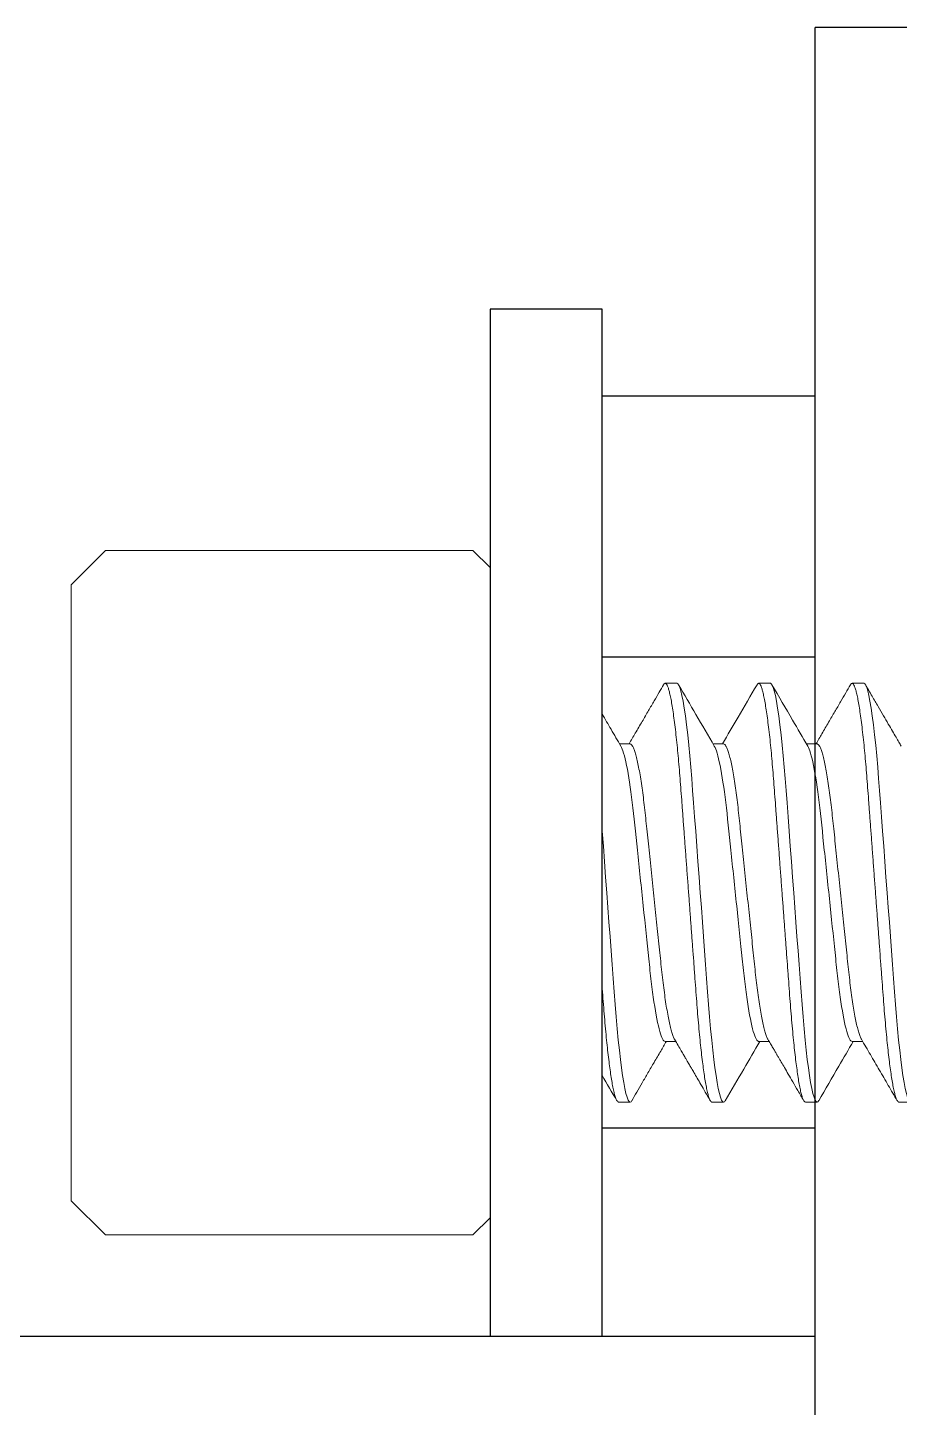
# Model space of a CAD drawing. Header units: inches. Extents: x -1 to 66.5, y -11.9 to 25.2.
# Drawn here: x 46.7444 to 46.9776, y 16.7177 to 17.0866 of the extents above; entities that cross this region are included whole.
import ezdxf

# ---------------------------------------------------------------- set-up
doc = ezdxf.new("R2010")
doc.units = ezdxf.units.IN
doc.header["$MEASUREMENT"] = 0
doc.linetypes.add('SLD-Solid', pattern=[0])
doc.layers.add('Fastener', color=134, linetype='Continuous')
doc.layers.add('Solenoid', color=6, linetype='Continuous')

msp = doc.modelspace()

# ---------------------------------------------------------------- linework, layer by layer
at = {"layer": 'Fastener'}
for p, q in [((46.89806, 17.01132), (46.86806, 17.01132)), ((46.86806, 17.01132), (46.86806, 16.7367)), ((46.89806, 16.7367), (46.89806, 17.01132))]:
    msp.add_line(p, q, dxfattribs=at)
at = {"layer": 'Fastener', "linetype": 'SLD-Solid', "lineweight": 15}
for p, q in [((46.76521, 16.94682), (46.75606, 16.93767)), ((46.86348, 16.94682), (46.76521, 16.94682)), ((46.86806, 16.94224), (46.86348, 16.94682)), ((46.86806, 16.94224), (46.86806, 16.85532)), ((46.75606, 16.85532), (46.75606, 16.93767)), ((46.91806, 16.91132), (46.91493, 16.91132)), ((46.94306, 16.91132), (46.93993, 16.91132)), ((46.96806, 16.91132), (46.96493, 16.91132)), ((46.90556, 16.89508), (46.90274, 16.89508)), ((46.93056, 16.89508), (46.92774, 16.89508)), ((46.95556, 16.89508), (46.95274, 16.89508)), ((46.75606, 16.77297), (46.75606, 16.85532)), ((46.86806, 16.85532), (46.86806, 16.76839)), ((46.91493, 16.81556), (46.91775, 16.81556)), ((46.93993, 16.81556), (46.94275, 16.81556)), ((46.96493, 16.81556), (46.96775, 16.81556)), ((46.90243, 16.79932), (46.90556, 16.79932)), ((46.92743, 16.79932), (46.93056, 16.79932)), ((46.95243, 16.79932), (46.95556, 16.79932)), ((46.97743, 16.79932), (46.98056, 16.79932)), ((46.75606, 16.77297), (46.76521, 16.76382)), ((46.86348, 16.76382), (46.86806, 16.76839)), ((46.76521, 16.76382), (46.86348, 16.76382))]:
    msp.add_line(p, q, dxfattribs=at)
at = {"layer": 'Fastener', "linetype": 'SLD-Solid', "lineweight": 15, "flags": 128}
for points in [[(46.931, 16.79973), (46.9308, 16.79944), (46.93056, 16.79932), (46.9303, 16.79946), (46.93002, 16.79989), (46.92974, 16.80061), (46.92944, 16.80164), (46.92914, 16.80297), (46.92883, 16.8046), (46.92854, 16.80641), (46.92824, 16.80846), (46.92795, 16.81074), (46.92766, 16.81322), (46.92738, 16.8159), (46.92709, 16.81892), (46.9268, 16.8221), (46.92654, 16.82539), (46.92628, 16.82879), (46.92601, 16.83237), (46.92574, 16.83611), (46.92546, 16.83978), (46.92518, 16.84357), (46.92489, 16.84744), (46.9246, 16.85136), (46.92431, 16.85532), (46.92399, 16.85951), (46.92369, 16.86368), (46.92338, 16.86777), (46.92308, 16.87175), (46.9228, 16.87561), (46.92252, 16.87931), (46.92227, 16.88264), (46.92203, 16.88582), (46.92178, 16.88891), (46.92151, 16.89189), (46.92124, 16.89474), (46.92094, 16.89757), (46.92063, 16.90019), (46.92032, 16.90257), (46.92001, 16.90469), (46.91969, 16.90653), (46.91939, 16.90808), (46.9191, 16.90926), (46.91883, 16.91017), (46.91856, 16.91082), (46.9183, 16.9112), (46.91806, 16.91132), (46.91806, 16.91132)], [(46.956, 16.79973), (46.9558, 16.79944), (46.95556, 16.79932), (46.9553, 16.79946), (46.95502, 16.79989), (46.95474, 16.80061), (46.95444, 16.80164), (46.95414, 16.80297), (46.95383, 16.8046), (46.95354, 16.80641), (46.95324, 16.80846), (46.95295, 16.81074), (46.95266, 16.81322), (46.95238, 16.8159), (46.95209, 16.81892), (46.9518, 16.8221), (46.95154, 16.82539), (46.95128, 16.82879), (46.95101, 16.83237), (46.95074, 16.83611), (46.95046, 16.83978), (46.95018, 16.84357), (46.94989, 16.84744), (46.9496, 16.85136), (46.94931, 16.85532), (46.94899, 16.85951), (46.94869, 16.86368), (46.94838, 16.86777), (46.94808, 16.87175), (46.9478, 16.87561), (46.94752, 16.87931), (46.94727, 16.88264), (46.94703, 16.88582), (46.94678, 16.88891), (46.94651, 16.89189), (46.94624, 16.89474), (46.94594, 16.89757), (46.94563, 16.90019), (46.94532, 16.90257), (46.94501, 16.90469), (46.94469, 16.90653), (46.94439, 16.90808), (46.9441, 16.90926), (46.94383, 16.91017), (46.94356, 16.91082), (46.9433, 16.9112), (46.94306, 16.91132), (46.94306, 16.91132)], [(46.981, 16.79973), (46.9808, 16.79944), (46.98056, 16.79932), (46.9803, 16.79946), (46.98002, 16.79989), (46.97974, 16.80061), (46.97944, 16.80164), (46.97914, 16.80297), (46.97883, 16.8046), (46.97854, 16.80641), (46.97824, 16.80846), (46.97795, 16.81074), (46.97766, 16.81322), (46.97738, 16.8159), (46.97709, 16.81892), (46.9768, 16.8221), (46.97654, 16.82539), (46.97628, 16.82879), (46.97601, 16.83237), (46.97574, 16.83611), (46.97546, 16.83978), (46.97518, 16.84357), (46.97489, 16.84744), (46.9746, 16.85136), (46.97431, 16.85532), (46.97399, 16.85951), (46.97369, 16.86368), (46.97338, 16.86777), (46.97308, 16.87175), (46.9728, 16.87561), (46.97252, 16.87931), (46.97227, 16.88264), (46.97203, 16.88582), (46.97178, 16.88891), (46.97151, 16.89189), (46.97124, 16.89474), (46.97094, 16.89757), (46.97063, 16.90019), (46.97032, 16.90257), (46.97001, 16.90469), (46.96969, 16.90653), (46.96939, 16.90808), (46.9691, 16.90926), (46.96883, 16.91017), (46.96856, 16.91082), (46.9683, 16.9112), (46.96806, 16.91132), (46.96806, 16.91132)], [(46.906, 16.79973), (46.9058, 16.79944), (46.90556, 16.79932), (46.9053, 16.79946), (46.90502, 16.79989), (46.90474, 16.80061), (46.90444, 16.80164), (46.90414, 16.80297), (46.90383, 16.8046), (46.90354, 16.80641), (46.90324, 16.80846), (46.90295, 16.81074), (46.90266, 16.81322), (46.90238, 16.8159), (46.90209, 16.81892), (46.9018, 16.8221), (46.90154, 16.82539), (46.90128, 16.82879), (46.90101, 16.83237), (46.90074, 16.83611), (46.90046, 16.83978), (46.90018, 16.84357), (46.89989, 16.84744), (46.8996, 16.85136), (46.89931, 16.85532), (46.89899, 16.85951), (46.89869, 16.86368), (46.89838, 16.86777), (46.89808, 16.87175), (46.89806, 16.87212)]]:
    msp.add_lwpolyline(points, dxfattribs=at)
at = {"layer": 'Fastener', "linetype": 'SLD-Solid', "lineweight": 15}
for points, knots in [([(46.92743, 16.79932), (46.92735, 16.79935), (46.92717, 16.7994), (46.9269, 16.79984), (46.92661, 16.80056), (46.92632, 16.80159), (46.92601, 16.80293), (46.92571, 16.80453), (46.92541, 16.80637), (46.92512, 16.80842), (46.92482, 16.81069), (46.92453, 16.81318), (46.92425, 16.81592), (46.92396, 16.81888), (46.92368, 16.82205), (46.92341, 16.82535), (46.92316, 16.82878), (46.92289, 16.83237), (46.92262, 16.83604), (46.92234, 16.83978), (46.92206, 16.84357), (46.92177, 16.84744), (46.92148, 16.85136), (46.92118, 16.8554), (46.92087, 16.85951), (46.92056, 16.86368), (46.92026, 16.86777), (46.91996, 16.87176), (46.91967, 16.87561), (46.9194, 16.87924), (46.91915, 16.88265), (46.91891, 16.88586), (46.91865, 16.88895), (46.91839, 16.89193), (46.91811, 16.89483), (46.91781, 16.89762), (46.9175, 16.90024), (46.91719, 16.90262), (46.91688, 16.90474), (46.91657, 16.90658), (46.91627, 16.90809), (46.91598, 16.9093), (46.9157, 16.91021), (46.91543, 16.91086), (46.91518, 16.91124), (46.91493, 16.91136), (46.9147, 16.91126), (46.91455, 16.911), (46.91449, 16.9109)], [0, 0, 0, 0, 0.021662, 0.043686, 0.066022, 0.088616, 0.11141, 0.134342, 0.156034, 0.177737, 0.199398, 0.220961, 0.242374, 0.264864, 0.287073, 0.308947, 0.330516, 0.352339, 0.374503, 0.395667, 0.417042, 0.438577, 0.460221, 0.48192, 0.504932, 0.527878, 0.550696, 0.573322, 0.595699, 0.61777, 0.638257, 0.658614, 0.679288, 0.700253, 0.721466, 0.744181, 0.767062, 0.790044, 0.813064, 0.836056, 0.858955, 0.880405, 0.901664, 0.922686, 0.943424, 0.963839, 0.985501, 1, 1, 1, 1]), ([(46.95243, 16.79932), (46.95235, 16.79935), (46.95217, 16.7994), (46.9519, 16.79984), (46.95161, 16.80056), (46.95132, 16.80159), (46.95101, 16.80293), (46.95071, 16.80453), (46.95041, 16.80637), (46.95012, 16.80842), (46.94982, 16.81069), (46.94953, 16.81318), (46.94925, 16.81592), (46.94896, 16.81888), (46.94868, 16.82205), (46.94841, 16.82535), (46.94816, 16.82878), (46.94789, 16.83237), (46.94762, 16.83604), (46.94734, 16.83978), (46.94706, 16.84357), (46.94677, 16.84744), (46.94648, 16.85136), (46.94618, 16.8554), (46.94587, 16.85951), (46.94556, 16.86368), (46.94526, 16.86777), (46.94496, 16.87176), (46.94467, 16.87561), (46.9444, 16.87924), (46.94415, 16.88265), (46.94391, 16.88586), (46.94365, 16.88895), (46.94339, 16.89193), (46.94311, 16.89483), (46.94281, 16.89762), (46.9425, 16.90024), (46.94219, 16.90262), (46.94188, 16.90474), (46.94157, 16.90658), (46.94127, 16.90809), (46.94098, 16.9093), (46.9407, 16.91021), (46.94043, 16.91086), (46.94018, 16.91124), (46.93993, 16.91136), (46.9397, 16.91126), (46.93955, 16.911), (46.93949, 16.9109)], [0, 0, 0, 0, 0.021664, 0.043689, 0.066026, 0.088621, 0.111416, 0.13435, 0.156042, 0.177747, 0.199408, 0.220972, 0.242386, 0.264878, 0.287088, 0.308963, 0.330533, 0.352357, 0.374522, 0.395687, 0.417063, 0.4386, 0.460245, 0.481945, 0.504958, 0.527906, 0.550725, 0.573352, 0.59573, 0.617802, 0.63829, 0.658649, 0.679323, 0.700289, 0.721503, 0.74422, 0.767102, 0.790086, 0.813107, 0.8361, 0.859, 0.880451, 0.901711, 0.922734, 0.943473, 0.963889, 0.985553, 1, 1, 1, 1]), ([(46.97743, 16.79932), (46.97735, 16.79935), (46.97717, 16.7994), (46.9769, 16.79984), (46.97661, 16.80056), (46.97632, 16.80159), (46.97601, 16.80293), (46.97571, 16.80453), (46.97541, 16.80637), (46.97512, 16.80842), (46.97482, 16.81069), (46.97453, 16.81318), (46.97425, 16.81592), (46.97396, 16.81888), (46.97368, 16.82205), (46.97341, 16.82535), (46.97316, 16.82878), (46.97289, 16.83237), (46.97262, 16.83604), (46.97234, 16.83978), (46.97206, 16.84357), (46.97177, 16.84744), (46.97148, 16.85136), (46.97118, 16.8554), (46.97087, 16.85951), (46.97056, 16.86368), (46.97026, 16.86777), (46.96996, 16.87176), (46.96967, 16.87561), (46.9694, 16.87924), (46.96915, 16.88265), (46.96891, 16.88586), (46.96865, 16.88895), (46.96839, 16.89193), (46.96811, 16.89483), (46.96781, 16.89762), (46.9675, 16.90024), (46.96719, 16.90262), (46.96688, 16.90474), (46.96657, 16.90658), (46.96627, 16.90809), (46.96598, 16.9093), (46.9657, 16.91021), (46.96543, 16.91086), (46.96518, 16.91124), (46.96493, 16.91136), (46.9647, 16.91126), (46.96455, 16.911), (46.96449, 16.9109)], [0, 0, 0, 0, 0.021665, 0.043691, 0.06603, 0.088627, 0.111423, 0.134358, 0.156052, 0.177758, 0.199421, 0.220986, 0.242402, 0.264895, 0.287106, 0.308983, 0.330554, 0.35238, 0.374546, 0.395713, 0.41709, 0.438628, 0.460275, 0.481976, 0.504991, 0.52794, 0.55076, 0.573389, 0.595768, 0.617842, 0.638331, 0.658691, 0.679367, 0.700335, 0.72155, 0.744268, 0.767151, 0.790137, 0.813159, 0.836154, 0.859056, 0.880508, 0.901769, 0.922793, 0.943534, 0.963952, 0.985616, 1, 1, 1, 1]), ([(46.91449, 16.91093), (46.9141, 16.91026), (46.91326, 16.90881), (46.91192, 16.90651), (46.91041, 16.90391), (46.90873, 16.90103), (46.90699, 16.89806), (46.90581, 16.89604), (46.90525, 16.89508)], [0, 0, 0, 0, 0.127459, 0.273038, 0.43669, 0.618357, 0.817973, 1, 1, 1, 1]), ([(46.92807, 16.89452), (46.92642, 16.89734), (46.92322, 16.90281), (46.92004, 16.90828), (46.9185, 16.91093)], [0, 0, 0, 0, 0.515851, 1, 1, 1, 1]), ([(46.93949, 16.91093), (46.9378, 16.90802), (46.93473, 16.90274), (46.93164, 16.89746), (46.93025, 16.89508)], [0, 0, 0, 0, 0.549896, 1, 1, 1, 1]), ([(46.95307, 16.89452), (46.95172, 16.89683), (46.94852, 16.90229), (46.94534, 16.90777), (46.94349, 16.91093)], [0, 0, 0, 0, 0.422079, 1, 1, 1, 1]), ([(46.96449, 16.91093), (46.96407, 16.91021), (46.96319, 16.90869), (46.9618, 16.90629), (46.96027, 16.90367), (46.95861, 16.90082), (46.95692, 16.89793), (46.95579, 16.89599), (46.95525, 16.89508)], [0, 0, 0, 0, 0.1366309, 0.2877085, 0.4531892, 0.6330276, 0.827174, 1, 1, 1, 1]), ([(46.97807, 16.89452), (46.97786, 16.89487), (46.9774, 16.89566), (46.97662, 16.89699), (46.97568, 16.8986), (46.97456, 16.90051), (46.97328, 16.90271), (46.97184, 16.90519), (46.97022, 16.90797), (46.96909, 16.90991), (46.96849, 16.91093)], [0, 0, 0, 0, 0.06359, 0.144676, 0.24328, 0.359424, 0.493133, 0.644442, 0.813383, 1, 1, 1, 1]), ([(46.90307, 16.89452), (46.90219, 16.89601), (46.90052, 16.89887), (46.89885, 16.90173), (46.89806, 16.90309)], [0, 0, 0, 0, 0.2735344, 0.5226997, 0.5226997, 0.5226997, 0.5226997]), ([(46.91493, 16.81556), (46.91451, 16.81556), (46.91401, 16.81642), (46.91298, 16.82002), (46.91244, 16.82275), (46.91167, 16.82782), (46.91143, 16.82966), (46.91096, 16.83353), (46.91076, 16.83553), (46.91008, 16.84195), (46.90957, 16.84681), (46.90853, 16.85681), (46.90799, 16.86194), (46.907, 16.87139), (46.90659, 16.87559), (46.90565, 16.88329), (46.90513, 16.88673), (46.90407, 16.89194), (46.90354, 16.8937), (46.90307, 16.89452)], [0, 0, 0, 0, 0.125, 0.125, 0.25, 0.25, 0.3125, 0.3125, 0.375, 0.375, 0.5, 0.5, 0.625, 0.625, 0.75, 0.75, 0.875, 0.875, 1, 1, 1, 1]), ([(46.91742, 16.81612), (46.91742, 16.81613), (46.9173, 16.81628), (46.91706, 16.81686), (46.9167, 16.81789), (46.91633, 16.81926), (46.91596, 16.82089), (46.91559, 16.82279), (46.91523, 16.82493), (46.91487, 16.8273), (46.91453, 16.82987), (46.9142, 16.83261), (46.91388, 16.83548), (46.91357, 16.8385), (46.91324, 16.84166), (46.91289, 16.84495), (46.91254, 16.84834), (46.91217, 16.85181), (46.9118, 16.85534), (46.91143, 16.85889), (46.91106, 16.86242), (46.9107, 16.86587), (46.91035, 16.86919), (46.91002, 16.87234), (46.90971, 16.87531), (46.90941, 16.87813), (46.90908, 16.88081), (46.90873, 16.88337), (46.90838, 16.88575), (46.90801, 16.88792), (46.90763, 16.88984), (46.90726, 16.89148), (46.90689, 16.89282), (46.90653, 16.89385), (46.90619, 16.89456), (46.90586, 16.895), (46.90566, 16.89505), (46.90556, 16.89508)], [0, 0, 0, 0, 0.0011037, 0.0306617, 0.060576, 0.0907305, 0.1204632, 0.1501923, 0.1797998, 0.2091707, 0.2387189, 0.2678013, 0.2963216, 0.3248703, 0.3539772, 0.3830139, 0.4123936, 0.4420065, 0.4717374, 0.5020078, 0.5321537, 0.5620535, 0.5915919, 0.620662, 0.6486647, 0.6767023, 0.7052794, 0.7343041, 0.7642111, 0.7943614, 0.8246333, 0.8549021, 0.8850435, 0.9144055, 0.9434181, 0.9719801, 1, 1, 1, 1]), ([(46.93993, 16.81556), (46.93951, 16.81556), (46.93901, 16.81642), (46.93798, 16.82002), (46.93744, 16.82275), (46.93667, 16.82782), (46.93643, 16.82966), (46.93596, 16.83353), (46.93576, 16.83553), (46.93508, 16.84194), (46.93457, 16.8468), (46.93353, 16.85681), (46.93299, 16.86194), (46.932, 16.87139), (46.93159, 16.87559), (46.93065, 16.88329), (46.93013, 16.88673), (46.92907, 16.89194), (46.92855, 16.8937), (46.92807, 16.89452)], [0, 0, 0, 0, 0.125, 0.125, 0.25, 0.25, 0.3125, 0.3125, 0.375, 0.375, 0.5, 0.5, 0.625, 0.625, 0.75, 0.75, 0.875, 0.875, 1, 1, 1, 1]), ([(46.94242, 16.81612), (46.94242, 16.81613), (46.9423, 16.81628), (46.94206, 16.81686), (46.9417, 16.81789), (46.94133, 16.81926), (46.94096, 16.82089), (46.94059, 16.82279), (46.94023, 16.82493), (46.93987, 16.8273), (46.93953, 16.82987), (46.9392, 16.83261), (46.93888, 16.83548), (46.93857, 16.8385), (46.93824, 16.84166), (46.93789, 16.84495), (46.93754, 16.84834), (46.93717, 16.85181), (46.9368, 16.85534), (46.93643, 16.85889), (46.93606, 16.86242), (46.9357, 16.86587), (46.93535, 16.86919), (46.93502, 16.87234), (46.93471, 16.87531), (46.93441, 16.87813), (46.93408, 16.88081), (46.93373, 16.88337), (46.93338, 16.88575), (46.93301, 16.88792), (46.93263, 16.88984), (46.93226, 16.89148), (46.93189, 16.89282), (46.93153, 16.89385), (46.93119, 16.89456), (46.93086, 16.895), (46.93066, 16.89505), (46.93056, 16.89508)], [0, 0, 0, 0, 0.0010211, 0.0305816, 0.0604983, 0.0906554, 0.1203905, 0.1501221, 0.179732, 0.2091053, 0.238656, 0.2677408, 0.2962634, 0.3248145, 0.3539238, 0.3829629, 0.412345, 0.4419604, 0.4716938, 0.5019667, 0.532115, 0.5620173, 0.5915582, 0.6206306, 0.6486357, 0.6766756, 0.705255, 0.7342821, 0.7641916, 0.7943444, 0.8246187, 0.8548902, 0.885034, 0.9143984, 0.9434134, 0.9719777, 1, 1, 1, 1]), ([(46.96493, 16.81556), (46.96451, 16.81556), (46.96401, 16.81642), (46.96298, 16.82002), (46.96244, 16.82275), (46.96167, 16.82782), (46.96143, 16.82966), (46.96096, 16.83353), (46.96076, 16.83553), (46.96008, 16.84194), (46.95957, 16.8468), (46.95853, 16.85681), (46.95799, 16.86194), (46.957, 16.87139), (46.95659, 16.87559), (46.95565, 16.88329), (46.95513, 16.88673), (46.95407, 16.89194), (46.95355, 16.8937), (46.95307, 16.89452)], [0, 0, 0, 0, 0.125, 0.125, 0.25, 0.25, 0.3125, 0.3125, 0.375, 0.375, 0.5, 0.5, 0.625, 0.625, 0.75, 0.75, 0.875, 0.875, 1, 1, 1, 1]), ([(46.96742, 16.81612), (46.96742, 16.81613), (46.9673, 16.81628), (46.96706, 16.81686), (46.9667, 16.81789), (46.96633, 16.81926), (46.96596, 16.82089), (46.96559, 16.82279), (46.96523, 16.82493), (46.96487, 16.8273), (46.96453, 16.82987), (46.9642, 16.83261), (46.96388, 16.83548), (46.96357, 16.8385), (46.96324, 16.84166), (46.96289, 16.84495), (46.96254, 16.84834), (46.96217, 16.85181), (46.9618, 16.85534), (46.96143, 16.85889), (46.96106, 16.86242), (46.9607, 16.86587), (46.96035, 16.86919), (46.96002, 16.87234), (46.95971, 16.87531), (46.95941, 16.87813), (46.95908, 16.88081), (46.95873, 16.88337), (46.95838, 16.88575), (46.95801, 16.88792), (46.95763, 16.88984), (46.95726, 16.89148), (46.95689, 16.89282), (46.95653, 16.89385), (46.95619, 16.89456), (46.95586, 16.895), (46.95566, 16.89505), (46.95556, 16.89508)], [0, 0, 0, 0, 0.001056, 0.030616, 0.060531, 0.090687, 0.120421, 0.150152, 0.179761, 0.209133, 0.238683, 0.267767, 0.296288, 0.324838, 0.353947, 0.382985, 0.412366, 0.44198, 0.471712, 0.501984, 0.532132, 0.562033, 0.591573, 0.620644, 0.648648, 0.676687, 0.705265, 0.734291, 0.7642, 0.794352, 0.824625, 0.854895, 0.885038, 0.914401, 0.943415, 0.971979, 1, 1, 1, 1]), ([(46.90243, 16.79932), (46.90235, 16.79935), (46.90217, 16.7994), (46.9019, 16.79984), (46.90161, 16.80056), (46.90132, 16.80159), (46.90101, 16.80293), (46.90071, 16.80453), (46.90041, 16.80637), (46.90012, 16.80842), (46.89982, 16.81069), (46.89953, 16.81318), (46.89925, 16.81592), (46.89896, 16.81888), (46.89868, 16.82205), (46.89841, 16.82535), (46.89821, 16.82807), (46.89809, 16.82967), (46.89806, 16.83012)], [0, 0, 0, 0, 0.021662, 0.0436855, 0.0660212, 0.0886149, 0.1114084, 0.1343402, 0.1560315, 0.1777344, 0.1993942, 0.2209568, 0.2423695, 0.2648595, 0.2870678, 0.3089421, 0.33051, 0.3387077, 0.3387077, 0.3387077, 0.3387077]), ([(46.906, 16.79971), (46.90644, 16.80048), (46.90737, 16.80207), (46.90881, 16.80455), (46.91036, 16.8072), (46.912, 16.81002), (46.91364, 16.81283), (46.91473, 16.81469), (46.91524, 16.81556)], [0, 0, 0, 0, 0.145434, 0.301781, 0.469006, 0.647064, 0.835911, 1, 1, 1, 1]), ([(46.91742, 16.81612), (46.91775, 16.81557), (46.91834, 16.81455), (46.91917, 16.81314), (46.91985, 16.81198), (46.92039, 16.81105), (46.92079, 16.81036), (46.92112, 16.80979), (46.92149, 16.80916), (46.922, 16.80829), (46.92268, 16.80712), (46.92353, 16.80567), (46.92454, 16.80393), (46.92571, 16.80192), (46.92655, 16.80048), (46.92699, 16.79971)], [0, 0, 0, 0, 0.10074, 0.186625, 0.257628, 0.313728, 0.356495, 0.384119, 0.41754, 0.471645, 0.542917, 0.63137, 0.737019, 0.859887, 1, 1, 1, 1]), ([(46.931, 16.79971), (46.93264, 16.80253), (46.93571, 16.80781), (46.9388, 16.8131), (46.94024, 16.81556)], [0, 0, 0, 0, 0.533694, 1, 1, 1, 1]), ([(46.94242, 16.81612), (46.94265, 16.81572), (46.94309, 16.81498), (46.94371, 16.81392), (46.94425, 16.813), (46.9447, 16.81222), (46.94511, 16.81152), (46.94553, 16.8108), (46.94611, 16.80981), (46.94689, 16.80847), (46.94791, 16.80672), (46.94911, 16.80466), (46.95049, 16.80229), (46.95147, 16.8006), (46.95199, 16.79971)], [0, 0, 0, 0, 0.0726126, 0.1368827, 0.1927979, 0.2403477, 0.2796129, 0.3211904, 0.3723655, 0.4601493, 0.5667815, 0.6922831, 0.8366798, 1, 1, 1, 1]), ([(46.95599, 16.79971), (46.95779, 16.80278), (46.96086, 16.80807), (46.96395, 16.81335), (46.96524, 16.81556)], [0, 0, 0, 0, 0.58233, 1, 1, 1, 1]), ([(46.96742, 16.81612), (46.96822, 16.81476), (46.96982, 16.81203), (46.97221, 16.80792), (46.97461, 16.80381), (46.9762, 16.80107), (46.977, 16.7997)], [0, 0, 0, 0, 0.2495101, 0.4993295, 0.7494846, 1, 1, 1, 1])]:
    msp.add_open_spline(points, degree=3, knots=knots, dxfattribs=at)
msp.add_open_spline([(46.89806, 16.80647), (46.89937, 16.80422), (46.90068, 16.80196), (46.90199, 16.79971)], degree=3, dxfattribs=at)
at = {"layer": 'Solenoid'}
for p, q in [((46.95506, 15.83662), (46.95506, 17.08662)), ((47.45506, 17.08662), (46.95506, 17.08662)), ((46.89806, 16.7367), (46.89806, 16.98812)), ((46.95506, 16.98812), (46.89806, 16.98812)), ((46.95506, 16.91832), (46.89806, 16.91832)), ((46.89806, 16.79232), (46.89806, 16.91832)), ((46.95506, 16.79232), (46.89806, 16.79232)), ((46.95506, 16.7367), (46.28506, 16.7367))]:
    msp.add_line(p, q, dxfattribs=at)

doc.saveas('drawing.dxf')
